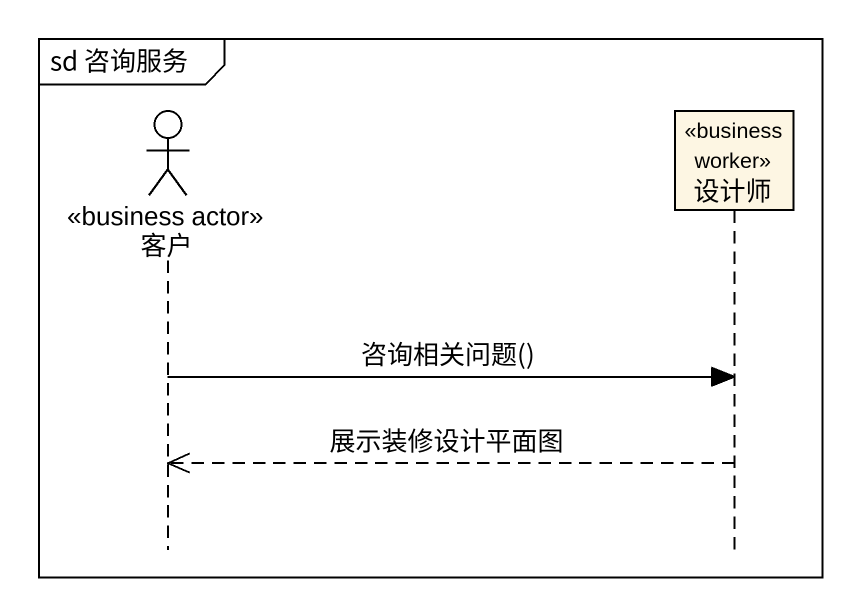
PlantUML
@startuml
mainframe sd 咨询服务
hide footbox
actor 客户 <<business actor>>
participant 设计师 <<business worker>>

客户 -> 设计师 : 咨询相关问题()
设计师 -->> 客户 : 展示装修设计平面图
@enduml
